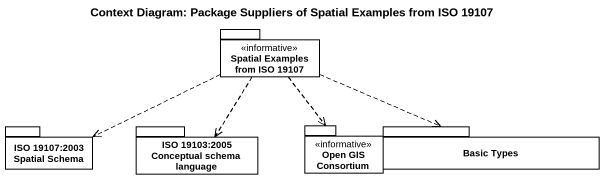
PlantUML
@startuml
title Context Diagram: Package Suppliers of Spatial Examples from ISO 19107
package "Spatial Examples from ISO 19107" as Spatial_Examples_from_ISO <<informative>> {
}
package "ISO 19107:2003 Spatial Schema" as ISO_19107_2003_Spatial {
}
package "ISO 19103:2005 Conceptual schema language" as ISO_19103_2005_Conceptual {
}
package "Open GIS Consortium" as Open_GIS_Consortium <<informative>> {
}
package "Basic Types" as Basic_Types {
}
Spatial_Examples_from_ISO .left.> ISO_19107_2003_Spatial
Spatial_Examples_from_ISO ..> ISO_19103_2005_Conceptual
Spatial_Examples_from_ISO ..> Open_GIS_Consortium
Spatial_Examples_from_ISO .right.> Basic_Types
@enduml
